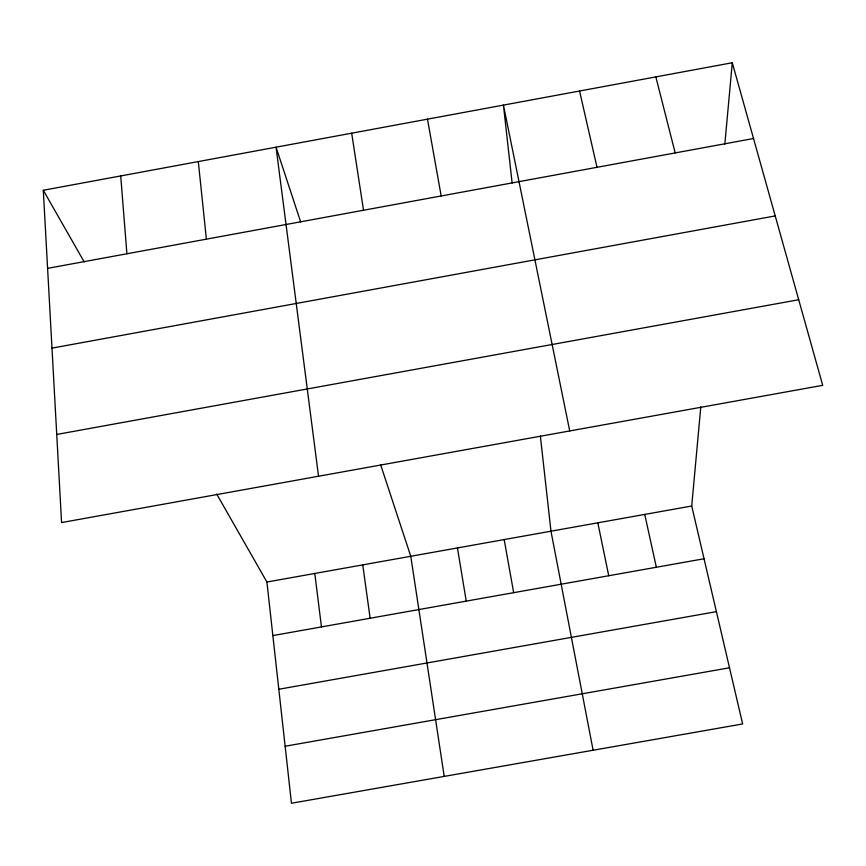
<?xml version="1.0" encoding="UTF-8"?>
<svg xmlns="http://www.w3.org/2000/svg" width="866" height="866" viewBox="0 0 866 866"><rect width="100%" height="100%" fill="white"/><g stroke="black" fill="none" stroke-linecap="round" stroke-linejoin="round"><path stroke-width="1.3" d="M216.727 494.107L266.912 582.028L291.463 803.247L742.638 723.954L691.717 506.015L700.8 406.836M724.842 144.081L732.29 62.753L43.3 190.26L61.583 522.566L822.7 385.338L732.29 62.753M47.598 268.363L753.517 138.517M51.982 348.121L775.222 215.915M56.734 434.451L798.712 299.733M266.912 582.028L691.717 506.015M272.855 635.579L704.047 558.754M278.809 689.26L716.399 611.645M285.141 746.243L729.518 667.783M43.3 190.26L84.197 261.922M300.654 221.891L276.048 147.188L318.536 476.235M380.639 464.782L410.776 556.286L444.215 776.401M655.843 76.901L675.177 152.925M579.56 91.017L597.01 167.3M644.748 514.426L656.352 567.252M597.821 522.815L608.733 575.738M569.72 430.943L503.438 105.111L512.131 182.997M593.113 750.237L550.971 531.204L540.352 435.988M504.174 539.572L513.668 592.68M427.479 119.162L441.184 195.965M457.443 547.929L466.244 601.123M351.683 133.191L363.525 210.254M362.757 564.881L370.128 618.248M314.802 573.454L321.459 626.919M198.303 161.574L206.379 239.157M120.71 175.928L126.901 253.77"/></g></svg>
